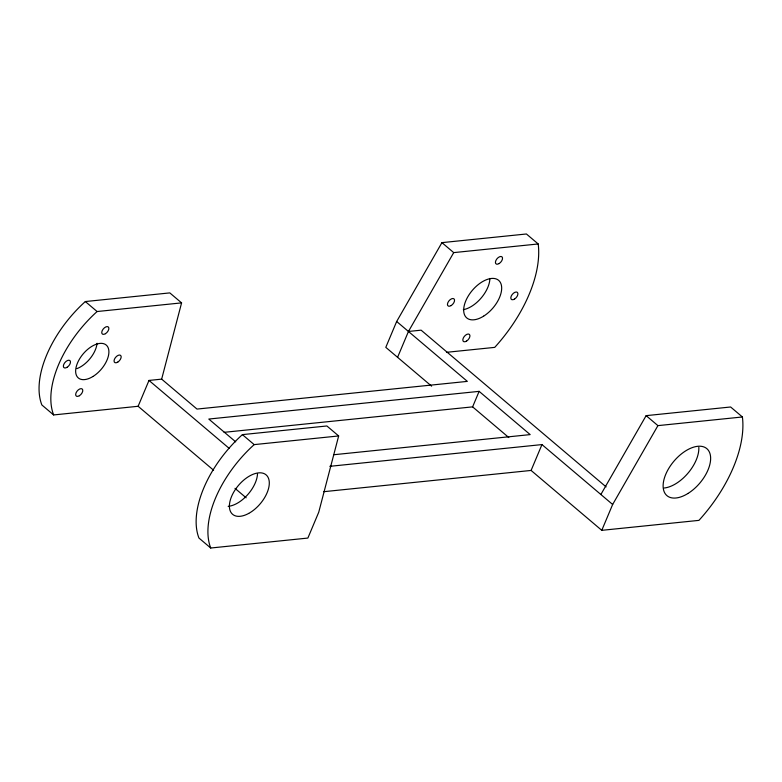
<?xml version="1.0" encoding="UTF-8"?>
<svg xmlns="http://www.w3.org/2000/svg" width="782" height="782" viewBox="0 0 782 782"><rect width="100%" height="100%" fill="white"/><g stroke="black" fill="none" stroke-linecap="round" stroke-linejoin="round"><path stroke-width="1.17" d="M446.463 352.32L494.732 347.374A111.973 61.602 -49.7 0 0 538.202 243.964L526.423 233.984L441.938 242.635L396.67 321.49L467.353 381.381L197.005 409.074L161.659 379.133L181.59 302.878L169.811 292.898L85.326 301.549A89.373 49.168 -49.7 0 0 41.857 404.959L53.635 414.939L138.121 406.278L213.564 470.197M338.665 435.955L318.743 512.21L307.873 538.065L210.72 548.016L198.941 538.036A89.373 49.168 -49.7 0 1 242.4 434.626L326.886 425.975L338.665 435.955L254.179 444.616L242.4 434.626M138.121 406.278L148.991 380.433L161.659 379.133M396.67 321.49L385.8 347.345L431.635 386.171M397.579 357.325L408.448 331.47L453.716 252.615L538.202 243.964M224.092 432.329L472.611 406.865L479.131 391.362L530.186 434.606L333.787 454.733M531.095 470.441L541.965 444.587L612.648 504.478L601.778 530.333L531.095 470.441L323.787 491.683M600.869 494.498L646.137 415.643L730.623 406.992L742.401 416.972A111.973 61.602 -49.7 0 1 698.942 520.372L601.778 530.333M612.648 504.478L657.926 425.623L742.401 416.972M85.326 301.549L97.105 311.529L181.59 302.878M408.448 331.47L421.117 330.17L606.099 486.893M479.131 391.362L208.784 419.054L235.705 441.859M329.808 466.326L541.965 444.587M441.938 242.635L453.716 252.615M646.137 415.643L657.926 425.623M472.611 406.865L508.808 437.539M148.991 380.433L229.087 448.291M234.991 488.349L246.164 497.811M97.056 343.288A21.573 11.867 -49.7 0 1 76.88 368.645M257.513 473.648A25.884 14.242 -49.7 0 1 228.168 506.345M53.635 414.939A89.373 49.168 -49.7 0 1 97.105 311.529M210.72 548.016A89.373 49.168 -49.7 0 1 254.179 444.616M698.825 447.353A30.821 16.95 -49.7 0 1 664.231 488.007M489.894 278.441A24.653 13.568 -49.7 0 1 463.325 309.672M92.98 376.474A21.573 11.867 -49.7 0 0 106.303 345.116A21.573 11.867 -49.7 0 0 77.526 362.916A21.573 11.867 -49.7 0 0 92.98 376.474M248.705 513.422A25.884 14.242 -49.7 0 0 266.936 475.681A25.884 14.242 -49.7 0 0 232.401 494.644A25.884 14.242 -49.7 0 0 248.705 513.422M514.527 299.076A4.624 2.542 -49.7 0 0 517.352 292.36A4.624 2.542 -49.7 0 0 511.193 296.212A4.624 2.542 -49.7 0 0 514.527 299.076M466.551 341.099A4.624 2.542 -49.7 0 0 469.376 334.383A4.624 2.542 -49.7 0 0 463.208 338.235A4.624 2.542 -49.7 0 0 466.551 341.099M451.165 305.567A4.624 2.542 -49.7 0 0 453.99 298.851A4.624 2.542 -49.7 0 0 447.832 302.702A4.624 2.542 -49.7 0 0 451.165 305.567M483.599 316.172A24.653 13.568 -49.7 0 0 498.652 280.357A24.653 13.568 -49.7 0 0 465.779 300.865A24.653 13.568 -49.7 0 0 483.599 316.172M499.151 263.544A4.624 2.542 -49.7 0 0 501.976 256.828A4.624 2.542 -49.7 0 0 495.808 260.68A4.624 2.542 -49.7 0 0 499.151 263.544M688.023 493.442A30.821 16.95 -49.7 0 0 706.85 448.663A30.821 16.95 -49.7 0 0 665.756 474.303A30.821 16.95 -49.7 0 0 688.023 493.442M105.482 333.679A4.624 2.542 -49.7 0 0 108.307 326.964A4.624 2.542 -49.7 0 0 102.139 330.806A4.624 2.542 -49.7 0 0 105.482 333.679M117.789 362.105A4.624 2.542 -49.7 0 0 120.614 355.39A4.624 2.542 -49.7 0 0 114.446 359.231A4.624 2.542 -49.7 0 0 117.789 362.105M79.402 395.721A4.624 2.542 -49.7 0 0 82.227 389.006A4.624 2.542 -49.7 0 0 76.059 392.847A4.624 2.542 -49.7 0 0 79.402 395.721M67.096 367.296A4.624 2.542 -49.7 0 0 69.921 360.58A4.624 2.542 -49.7 0 0 63.753 364.422A4.624 2.542 -49.7 0 0 67.096 367.296"/></g></svg>
